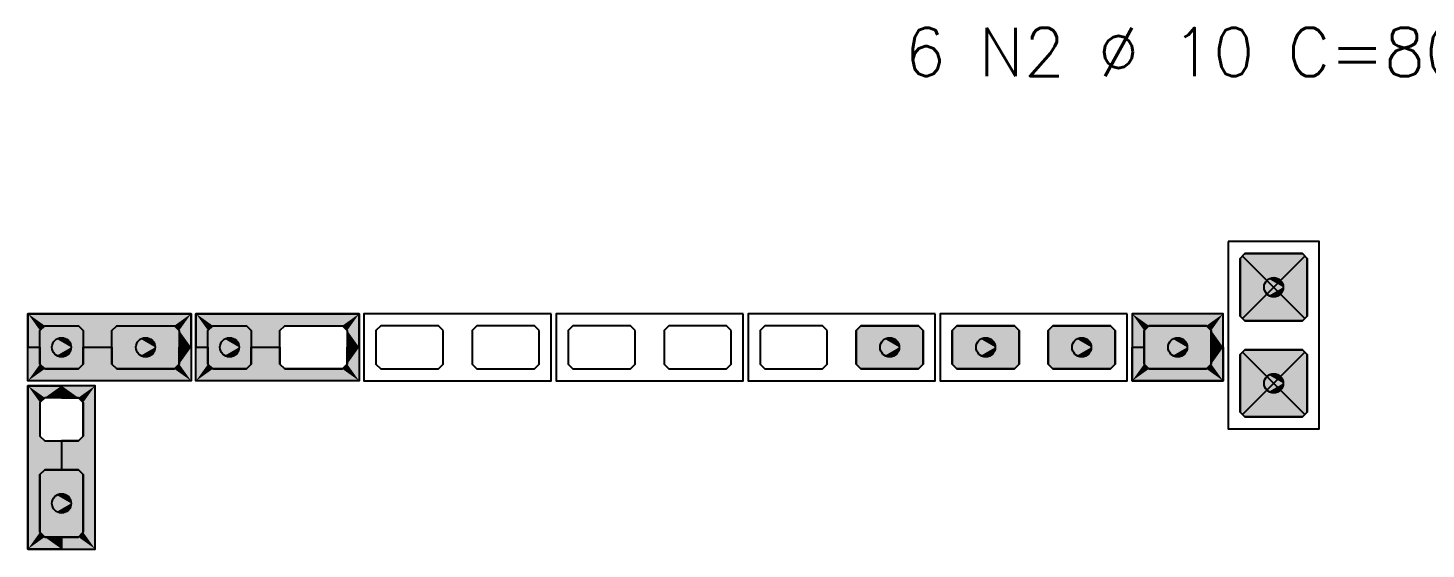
# Model space of a CAD drawing. Extents: x -2 to 121, y -2 to 61.
# Drawn here: x 19.91 to 25.73, y 22.1 to 24.27 of the extents above; entities that cross this region are included whole.
import ezdxf

# ---------------------------------------------------------------- set-up
doc = ezdxf.new("R2010")
doc.units = 0
doc.header["$MEASUREMENT"] = 0
doc.linetypes.add('ESTILO_TQS_0001', pattern=[0.45, 0.3, -0.15])
for name, color, linetype in [('PENA_01', 1, 'CONTINUOUS'), ('PENA_02', 2, 'CONTINUOUS'), ('PENA_03', 3, 'CONTINUOUS'), ('PENA_11', 252, 'CONTINUOUS'), ('PENA_21', 100, 'CONTINUOUS'), ('PENA_23', 50, 'CONTINUOUS')]:
    doc.layers.add(name, color=color, linetype=linetype)
doc.styles.get("Standard").update_dxf_attribs({"font": 'ROMANS.SHX'})

msp = doc.modelspace()

# ---------------------------------------------------------------- linework, layer by layer
at = {"layer": 'PENA_01', "linetype": 'Continuous'}
for p, q in [((25.225404, 23.321268), (24.965404, 23.061268)), ((25.225404, 23.061268), (24.965404, 23.321268)), ((25.225404, 22.661268), (24.965404, 22.921268)), ((25.225404, 22.921268), (24.965404, 22.661268))]:
    msp.add_line(p, q, dxfattribs=at)
for points in [[(19.975404, 23.031268), (20.115404, 23.031268), (20.135404, 23.011268), (20.135404, 22.871268), (20.115404, 22.851268), (19.975404, 22.851268), (19.955404, 22.871268), (19.955404, 23.011268), (19.975404, 23.031268)], [(20.275404, 23.031268), (20.515404, 23.031268), (20.535404, 23.011268), (20.535404, 22.871268), (20.515404, 22.851268), (20.275404, 22.851268), (20.255404, 22.871268), (20.255404, 23.011268), (20.275404, 23.031268)], [(20.675404, 23.031268), (20.815404, 23.031268), (20.835404, 23.011268), (20.835404, 22.871268), (20.815404, 22.851268), (20.675404, 22.851268), (20.655404, 22.871268), (20.655404, 23.011268), (20.675404, 23.031268)], [(20.975404, 23.031268), (21.215404, 23.031268), (21.235404, 23.011268), (21.235404, 22.871268), (21.215404, 22.851268), (20.975404, 22.851268), (20.955404, 22.871268), (20.955404, 23.011268), (20.975404, 23.031268)], [(21.635404, 23.011268), (21.615404, 23.031268), (21.375404, 23.031268), (21.355404, 23.011268), (21.355404, 22.871268), (21.375404, 22.851268), (21.615404, 22.851268), (21.635404, 22.871268), (21.635404, 23.011268)], [(22.035404, 23.011268), (22.015404, 23.031268), (21.775404, 23.031268), (21.755404, 23.011268), (21.755404, 22.871268), (21.775404, 22.851268), (22.015404, 22.851268), (22.035404, 22.871268), (22.035404, 23.011268)], [(22.435404, 23.011268), (22.415404, 23.031268), (22.175404, 23.031268), (22.155404, 23.011268), (22.155404, 22.871268), (22.175404, 22.851268), (22.415404, 22.851268), (22.435404, 22.871268), (22.435404, 23.011268)], [(22.835404, 23.011268), (22.815404, 23.031268), (22.575404, 23.031268), (22.555404, 23.011268), (22.555404, 22.871268), (22.575404, 22.851268), (22.815404, 22.851268), (22.835404, 22.871268), (22.835404, 23.011268)], [(23.235404, 23.011268), (23.215404, 23.031268), (22.975404, 23.031268), (22.955404, 23.011268), (22.955404, 22.871268), (22.975404, 22.851268), (23.215404, 22.851268), (23.235404, 22.871268), (23.235404, 23.011268)], [(23.635404, 23.011268), (23.615404, 23.031268), (23.375404, 23.031268), (23.355404, 23.011268), (23.355404, 22.871268), (23.375404, 22.851268), (23.615404, 22.851268), (23.635404, 22.871268), (23.635404, 23.011268)], [(24.035404, 23.011268), (24.015404, 23.031268), (23.775404, 23.031268), (23.755404, 23.011268), (23.755404, 22.871268), (23.775404, 22.851268), (24.015404, 22.851268), (24.035404, 22.871268), (24.035404, 23.011268)], [(24.435404, 23.011268), (24.415404, 23.031268), (24.175404, 23.031268), (24.155404, 23.011268), (24.155404, 22.871268), (24.175404, 22.851268), (24.415404, 22.851268), (24.435404, 22.871268), (24.435404, 23.011268)], [(24.575404, 22.851268), (24.815404, 22.851268), (24.835404, 22.871268), (24.835404, 23.011268), (24.815404, 23.031268), (24.575404, 23.031268), (24.555404, 23.011268), (24.555404, 22.871268), (24.575404, 22.851268)], [(19.955404, 22.711268), (19.955404, 22.571268), (19.975404, 22.551268), (20.115404, 22.551268), (20.135404, 22.571268), (20.135404, 22.711268), (20.115404, 22.731268), (19.975404, 22.731268), (19.955404, 22.711268)], [(19.955404, 22.411268), (19.955404, 22.171268), (19.975404, 22.151268), (20.115404, 22.151268), (20.135404, 22.171268), (20.135404, 22.411268), (20.115404, 22.431268), (19.975404, 22.431268), (19.955404, 22.411268)]]:
    msp.add_lwpolyline(points, dxfattribs=at)
at = {"layer": 'PENA_02', "linetype": 'Continuous'}
for points in [[(24.905404, 23.381268), (24.905404, 22.601268), (25.285404, 22.601268), (25.285404, 23.381268), (24.905404, 23.381268)], [(19.905404, 23.081268), (20.585404, 23.081268), (20.585404, 22.801268), (19.905404, 22.801268), (19.905404, 23.081268)], [(20.605404, 23.081268), (21.285404, 23.081268), (21.285404, 22.801268), (20.605404, 22.801268), (20.605404, 23.081268)], [(22.085404, 23.081268), (21.305404, 23.081268), (21.305404, 22.801268), (22.085404, 22.801268), (22.085404, 23.081268)], [(22.885404, 23.081268), (22.105404, 23.081268), (22.105404, 22.801268), (22.885404, 22.801268), (22.885404, 23.081268)], [(23.685404, 23.081268), (22.905404, 23.081268), (22.905404, 22.801268), (23.685404, 22.801268), (23.685404, 23.081268)], [(24.485404, 23.081268), (23.705404, 23.081268), (23.705404, 22.801268), (24.485404, 22.801268), (24.485404, 23.081268)], [(24.505404, 22.801268), (24.885404, 22.801268), (24.885404, 23.081268), (24.505404, 23.081268), (24.505404, 22.801268)], [(19.905404, 22.781268), (19.905404, 22.101268), (20.185404, 22.101268), (20.185404, 22.781268), (19.905404, 22.781268)]]:
    msp.add_lwpolyline(points, dxfattribs=at)
at = {"layer": 'PENA_02', "linetype": 'ESTILO_TQS_0001'}
for points in [[(24.975404, 23.331268), (24.955404, 23.311268), (24.955404, 23.071268), (24.975404, 23.051268), (25.215404, 23.051268), (25.235404, 23.071268), (25.235404, 23.311268), (25.215404, 23.331268), (24.975404, 23.331268)], [(24.975404, 22.931268), (24.955404, 22.911268), (24.955404, 22.671268), (24.975404, 22.651268), (25.215404, 22.651268), (25.235404, 22.671268), (25.235404, 22.911268), (25.215404, 22.931268), (24.975404, 22.931268)]]:
    msp.add_lwpolyline(points, dxfattribs=at)
at = {"layer": 'PENA_03', "linetype": 'Continuous'}
for points in [[(25.215404, 23.331268), (25.235404, 23.311268), (25.235404, 23.071268), (25.215404, 23.051268), (24.975404, 23.051268), (24.955404, 23.071268), (24.955404, 23.311268), (24.975404, 23.331268), (25.215404, 23.331268)], [(20.115404, 23.031268), (20.135404, 23.011268), (20.135404, 22.871268), (20.115404, 22.851268), (19.975404, 22.851268), (19.955404, 22.871268), (19.955404, 23.011268), (19.975404, 23.031268), (20.115404, 23.031268)], [(20.535404, 22.871268), (20.515404, 22.851268), (20.275404, 22.851268), (20.255404, 22.871268), (20.255404, 23.011268), (20.275404, 23.031268), (20.515404, 23.031268), (20.535404, 23.011268), (20.535404, 22.871268)], [(20.815404, 23.031268), (20.835404, 23.011268), (20.835404, 22.871268), (20.815404, 22.851268), (20.675404, 22.851268), (20.655404, 22.871268), (20.655404, 23.011268), (20.675404, 23.031268), (20.815404, 23.031268)], [(23.635404, 22.871268), (23.615404, 22.851268), (23.375404, 22.851268), (23.355404, 22.871268), (23.355404, 23.011268), (23.375404, 23.031268), (23.615404, 23.031268), (23.635404, 23.011268), (23.635404, 22.871268)], [(24.035404, 22.871268), (24.015404, 22.851268), (23.775404, 22.851268), (23.755404, 22.871268), (23.755404, 23.011268), (23.775404, 23.031268), (24.015404, 23.031268), (24.035404, 23.011268), (24.035404, 22.871268)], [(24.435404, 22.871268), (24.415404, 22.851268), (24.175404, 22.851268), (24.155404, 22.871268), (24.155404, 23.011268), (24.175404, 23.031268), (24.415404, 23.031268), (24.435404, 23.011268), (24.435404, 22.871268)], [(24.835404, 22.871268), (24.815404, 22.851268), (24.575404, 22.851268), (24.555404, 22.871268), (24.555404, 23.011268), (24.575404, 23.031268), (24.815404, 23.031268), (24.835404, 23.011268), (24.835404, 22.871268)], [(25.215404, 22.931268), (25.235404, 22.911268), (25.235404, 22.671268), (25.215404, 22.651268), (24.975404, 22.651268), (24.955404, 22.671268), (24.955404, 22.911268), (24.975404, 22.931268), (25.215404, 22.931268)], [(20.115404, 22.431268), (20.135404, 22.411268), (20.135404, 22.171268), (20.115404, 22.151268), (19.975404, 22.151268), (19.955404, 22.171268), (19.955404, 22.411268), (19.975404, 22.431268), (20.115404, 22.431268)]]:
    msp.add_lwpolyline(points, dxfattribs=at)
for centre in [(25.095404, 23.191268), (20.045404, 22.941268), (20.395404, 22.941268), (20.745404, 22.941268), (23.495404, 22.941268), (23.895404, 22.941268), (24.295404, 22.941268), (24.695404, 22.941268), (25.095404, 22.791268), (20.045404, 22.291268)]:
    msp.add_circle(centre, 0.04, dxfattribs=at)
for points in [[(25.135404, 23.191268), (25.075404, 23.225909), (25.057817, 23.204949)], [(25.135404, 23.191268), (25.057817, 23.204949), (25.057817, 23.177587)], [(25.135404, 23.191268), (25.057817, 23.177587), (25.075404, 23.156627)], [(25.135404, 23.191268), (25.10235, 23.23066), (25.075404, 23.225909)], [(25.135404, 23.191268), (25.075404, 23.156627), (25.10235, 23.151876)], [(25.135404, 23.191268), (25.126046, 23.21698), (25.10235, 23.23066)], [(25.135404, 23.191268), (25.10235, 23.151876), (25.126046, 23.165557)], [(25.135404, 23.191268), (25.126046, 23.165557), (25.135404, 23.191268)], [(20.085404, 22.941268), (20.025404, 22.975909), (20.007817, 22.954949)], [(20.085404, 22.941268), (20.007817, 22.954949), (20.007817, 22.927587)], [(20.085404, 22.941268), (20.05235, 22.98066), (20.025404, 22.975909)], [(20.085404, 22.941268), (20.076046, 22.96698), (20.05235, 22.98066)], [(20.435404, 22.941268), (20.375404, 22.975909), (20.357817, 22.954949)], [(20.435404, 22.941268), (20.357817, 22.954949), (20.357817, 22.927587)], [(20.435404, 22.941268), (20.40235, 22.98066), (20.375404, 22.975909)], [(20.435404, 22.941268), (20.426046, 22.96698), (20.40235, 22.98066)], [(20.785404, 22.941268), (20.725404, 22.975909), (20.707817, 22.954949)], [(20.785404, 22.941268), (20.707817, 22.954949), (20.707817, 22.927587)], [(20.785404, 22.941268), (20.75235, 22.98066), (20.725404, 22.975909)], [(20.785404, 22.941268), (20.776046, 22.96698), (20.75235, 22.98066)], [(23.535404, 22.941268), (23.475404, 22.975909), (23.457817, 22.954949)], [(23.535404, 22.941268), (23.457817, 22.954949), (23.457817, 22.927587)], [(23.535404, 22.941268), (23.50235, 22.98066), (23.475404, 22.975909)], [(23.535404, 22.941268), (23.526046, 22.96698), (23.50235, 22.98066)], [(23.935404, 22.941268), (23.875404, 22.975909), (23.857817, 22.954949)], [(23.935404, 22.941268), (23.857817, 22.954949), (23.857817, 22.927587)], [(23.935404, 22.941268), (23.90235, 22.98066), (23.875404, 22.975909)], [(23.935404, 22.941268), (23.926046, 22.96698), (23.90235, 22.98066)], [(24.335404, 22.941268), (24.275404, 22.975909), (24.257817, 22.954949)], [(24.335404, 22.941268), (24.257817, 22.954949), (24.257817, 22.927587)], [(24.335404, 22.941268), (24.30235, 22.98066), (24.275404, 22.975909)], [(24.335404, 22.941268), (24.326046, 22.96698), (24.30235, 22.98066)], [(24.735404, 22.941268), (24.675404, 22.975909), (24.657817, 22.954949)], [(24.735404, 22.941268), (24.657817, 22.954949), (24.657817, 22.927587)], [(24.735404, 22.941268), (24.70235, 22.98066), (24.675404, 22.975909)], [(24.735404, 22.941268), (24.726046, 22.96698), (24.70235, 22.98066)], [(20.085404, 22.941268), (20.007817, 22.927587), (20.025404, 22.906627)], [(20.085404, 22.941268), (20.025404, 22.906627), (20.05235, 22.901876)], [(20.085404, 22.941268), (20.05235, 22.901876), (20.076046, 22.915557)], [(20.085404, 22.941268), (20.076046, 22.915557), (20.085404, 22.941268)], [(20.435404, 22.941268), (20.357817, 22.927587), (20.375404, 22.906627)], [(20.435404, 22.941268), (20.375404, 22.906627), (20.40235, 22.901876)], [(20.435404, 22.941268), (20.40235, 22.901876), (20.426046, 22.915557)], [(20.435404, 22.941268), (20.426046, 22.915557), (20.435404, 22.941268)], [(20.785404, 22.941268), (20.707817, 22.927587), (20.725404, 22.906627)], [(20.785404, 22.941268), (20.725404, 22.906627), (20.75235, 22.901876)], [(20.785404, 22.941268), (20.75235, 22.901876), (20.776046, 22.915557)], [(20.785404, 22.941268), (20.776046, 22.915557), (20.785404, 22.941268)], [(23.535404, 22.941268), (23.457817, 22.927587), (23.475404, 22.906627)], [(23.535404, 22.941268), (23.475404, 22.906627), (23.50235, 22.901876)], [(23.535404, 22.941268), (23.50235, 22.901876), (23.526046, 22.915557)], [(23.535404, 22.941268), (23.526046, 22.915557), (23.535404, 22.941268)], [(23.935404, 22.941268), (23.857817, 22.927587), (23.875404, 22.906627)], [(23.935404, 22.941268), (23.875404, 22.906627), (23.90235, 22.901876)], [(23.935404, 22.941268), (23.90235, 22.901876), (23.926046, 22.915557)], [(23.935404, 22.941268), (23.926046, 22.915557), (23.935404, 22.941268)], [(24.335404, 22.941268), (24.257817, 22.927587), (24.275404, 22.906627)], [(24.335404, 22.941268), (24.275404, 22.906627), (24.30235, 22.901876)], [(24.335404, 22.941268), (24.30235, 22.901876), (24.326046, 22.915557)], [(24.335404, 22.941268), (24.326046, 22.915557), (24.335404, 22.941268)], [(24.735404, 22.941268), (24.657817, 22.927587), (24.675404, 22.906627)], [(24.735404, 22.941268), (24.675404, 22.906627), (24.70235, 22.901876)], [(24.735404, 22.941268), (24.70235, 22.901876), (24.726046, 22.915557)], [(24.735404, 22.941268), (24.726046, 22.915557), (24.735404, 22.941268)], [(25.135404, 22.791268), (25.075404, 22.825909), (25.057817, 22.804949)], [(25.135404, 22.791268), (25.057817, 22.804949), (25.057817, 22.777587)], [(25.135404, 22.791268), (25.057817, 22.777587), (25.075404, 22.756627)], [(25.135404, 22.791268), (25.10235, 22.83066), (25.075404, 22.825909)], [(25.135404, 22.791268), (25.075404, 22.756627), (25.10235, 22.751876)], [(25.135404, 22.791268), (25.126046, 22.81698), (25.10235, 22.83066)], [(25.135404, 22.791268), (25.10235, 22.751876), (25.126046, 22.765557)], [(25.135404, 22.791268), (25.126046, 22.765557), (25.135404, 22.791268)], [(20.085404, 22.291268), (20.025404, 22.325909), (20.007817, 22.304949)], [(20.085404, 22.291268), (20.05235, 22.33066), (20.025404, 22.325909)], [(20.085404, 22.291268), (20.076046, 22.31698), (20.05235, 22.33066)], [(20.085404, 22.291268), (20.007817, 22.304949), (20.007817, 22.277587)], [(20.085404, 22.291268), (20.007817, 22.277587), (20.025404, 22.256627)], [(20.085404, 22.291268), (20.025404, 22.256627), (20.05235, 22.251876)], [(20.085404, 22.291268), (20.05235, 22.251876), (20.076046, 22.265557)], [(20.085404, 22.291268), (20.076046, 22.265557), (20.085404, 22.291268)]]:
    msp.add_solid(points, dxfattribs=at)
at = {"layer": 'PENA_11', "linetype": 'Continuous'}
for points in [[(25.215404, 23.331268), (24.975404, 23.051268), (24.955404, 23.071268)], [(25.215404, 23.331268), (24.955404, 23.071268), (24.955404, 23.311268)], [(25.215404, 23.331268), (24.955404, 23.311268), (24.975404, 23.331268)], [(25.215404, 23.331268), (25.215404, 23.051268), (24.975404, 23.051268)], [(25.215404, 23.331268), (24.975404, 23.331268), (25.215404, 23.331268)], [(25.215404, 23.331268), (25.235404, 23.311268), (25.235404, 23.071268)], [(25.215404, 23.331268), (25.235404, 23.071268), (25.215404, 23.051268)], [(20.115404, 23.031268), (19.975404, 22.851268), (19.955404, 22.871268)], [(20.115404, 23.031268), (19.955404, 22.871268), (19.955404, 23.011268)], [(20.115404, 23.031268), (19.955404, 23.011268), (19.975404, 23.031268)], [(20.115404, 23.031268), (20.115404, 22.851268), (19.975404, 22.851268)], [(20.115404, 23.031268), (19.975404, 23.031268), (20.115404, 23.031268)], [(20.115404, 23.031268), (20.135404, 23.011268), (20.135404, 22.871268)], [(20.115404, 23.031268), (20.135404, 22.871268), (20.115404, 22.851268)], [(20.535404, 22.871268), (20.255404, 23.011268), (20.275404, 23.031268)], [(20.535404, 22.871268), (20.255404, 22.871268), (20.255404, 23.011268)], [(20.535404, 22.871268), (20.275404, 23.031268), (20.515404, 23.031268)], [(20.535404, 22.871268), (20.515404, 23.031268), (20.535404, 23.011268)], [(20.535404, 22.871268), (20.535404, 23.011268), (20.535404, 22.871268)], [(20.815404, 23.031268), (20.675404, 22.851268), (20.655404, 22.871268)], [(20.815404, 23.031268), (20.655404, 22.871268), (20.655404, 23.011268)], [(20.815404, 23.031268), (20.655404, 23.011268), (20.675404, 23.031268)], [(20.815404, 23.031268), (20.815404, 22.851268), (20.675404, 22.851268)], [(20.815404, 23.031268), (20.675404, 23.031268), (20.815404, 23.031268)], [(20.815404, 23.031268), (20.835404, 23.011268), (20.835404, 22.871268)], [(20.815404, 23.031268), (20.835404, 22.871268), (20.815404, 22.851268)], [(23.635404, 22.871268), (23.355404, 23.011268), (23.375404, 23.031268)], [(23.635404, 22.871268), (23.355404, 22.871268), (23.355404, 23.011268)], [(23.635404, 22.871268), (23.375404, 23.031268), (23.615404, 23.031268)], [(23.635404, 22.871268), (23.615404, 23.031268), (23.635404, 23.011268)], [(23.635404, 22.871268), (23.635404, 23.011268), (23.635404, 22.871268)], [(24.035404, 22.871268), (23.755404, 23.011268), (23.775404, 23.031268)], [(24.035404, 22.871268), (23.755404, 22.871268), (23.755404, 23.011268)], [(24.035404, 22.871268), (23.775404, 23.031268), (24.015404, 23.031268)], [(24.035404, 22.871268), (24.015404, 23.031268), (24.035404, 23.011268)], [(24.035404, 22.871268), (24.035404, 23.011268), (24.035404, 22.871268)], [(24.435404, 22.871268), (24.155404, 23.011268), (24.175404, 23.031268)], [(24.435404, 22.871268), (24.155404, 22.871268), (24.155404, 23.011268)], [(24.435404, 22.871268), (24.175404, 23.031268), (24.415404, 23.031268)], [(24.435404, 22.871268), (24.415404, 23.031268), (24.435404, 23.011268)], [(24.435404, 22.871268), (24.435404, 23.011268), (24.435404, 22.871268)], [(24.835404, 22.871268), (24.555404, 23.011268), (24.575404, 23.031268)], [(24.835404, 22.871268), (24.555404, 22.871268), (24.555404, 23.011268)], [(24.835404, 22.871268), (24.575404, 23.031268), (24.815404, 23.031268)], [(24.835404, 22.871268), (24.815404, 23.031268), (24.835404, 23.011268)], [(24.835404, 22.871268), (24.835404, 23.011268), (24.835404, 22.871268)], [(25.215404, 22.931268), (24.975404, 22.651268), (24.955404, 22.671268)], [(25.215404, 22.931268), (24.955404, 22.671268), (24.955404, 22.911268)], [(25.215404, 22.931268), (24.955404, 22.911268), (24.975404, 22.931268)], [(25.215404, 22.931268), (25.215404, 22.651268), (24.975404, 22.651268)], [(25.215404, 22.931268), (24.975404, 22.931268), (25.215404, 22.931268)], [(25.215404, 22.931268), (25.235404, 22.911268), (25.235404, 22.671268)], [(25.215404, 22.931268), (25.235404, 22.671268), (25.215404, 22.651268)], [(20.535404, 22.871268), (20.275404, 22.851268), (20.255404, 22.871268)], [(20.535404, 22.871268), (20.515404, 22.851268), (20.275404, 22.851268)], [(23.635404, 22.871268), (23.375404, 22.851268), (23.355404, 22.871268)], [(23.635404, 22.871268), (23.615404, 22.851268), (23.375404, 22.851268)], [(24.035404, 22.871268), (23.775404, 22.851268), (23.755404, 22.871268)], [(24.035404, 22.871268), (24.015404, 22.851268), (23.775404, 22.851268)], [(24.435404, 22.871268), (24.175404, 22.851268), (24.155404, 22.871268)], [(24.435404, 22.871268), (24.415404, 22.851268), (24.175404, 22.851268)], [(24.835404, 22.871268), (24.575404, 22.851268), (24.555404, 22.871268)], [(24.835404, 22.871268), (24.815404, 22.851268), (24.575404, 22.851268)], [(20.115404, 22.431268), (19.975404, 22.151268), (19.955404, 22.171268)], [(20.115404, 22.431268), (19.955404, 22.171268), (19.955404, 22.411268)], [(20.115404, 22.431268), (19.955404, 22.411268), (19.975404, 22.431268)], [(20.115404, 22.431268), (20.115404, 22.151268), (19.975404, 22.151268)], [(20.115404, 22.431268), (19.975404, 22.431268), (20.115404, 22.431268)], [(20.115404, 22.431268), (20.135404, 22.411268), (20.135404, 22.171268)], [(20.115404, 22.431268), (20.135404, 22.171268), (20.115404, 22.151268)]]:
    msp.add_solid(points, dxfattribs=at)
at = {"layer": 'PENA_21', "linetype": 'Continuous'}
for points in [[(19.905404, 22.941268), (19.955404, 22.941268), (19.955404, 23.011268), (19.975404, 23.031268), (20.115404, 23.031268), (20.135404, 23.011268), (20.135404, 22.941268), (20.255404, 22.941268), (20.255404, 23.011268), (20.275404, 23.031268), (20.515404, 23.031268), (20.535404, 23.011268), (20.535404, 22.941268), (20.585404, 22.941268), (20.585404, 23.081268), (19.905404, 23.081268), (19.905404, 22.941268)], [(20.605404, 22.941268), (20.655404, 22.941268), (20.655404, 23.011268), (20.675404, 23.031268), (20.815404, 23.031268), (20.835404, 23.011268), (20.835404, 22.941268), (20.955404, 22.941268), (20.955404, 23.011268), (20.975404, 23.031268), (21.215404, 23.031268), (21.235404, 23.011268), (21.235404, 22.941268), (21.285404, 22.941268), (21.285404, 23.081268), (20.605404, 23.081268), (20.605404, 22.941268)], [(19.905404, 22.941268), (19.955404, 22.941268), (19.955404, 22.871268), (19.975404, 22.851268), (20.115404, 22.851268), (20.135404, 22.871268), (20.135404, 22.941268), (20.255404, 22.941268), (20.255404, 22.871268), (20.275404, 22.851268), (20.515404, 22.851268), (20.535404, 22.871268), (20.535404, 22.941268), (20.585404, 22.941268), (20.585404, 22.801268), (19.905404, 22.801268), (19.905404, 22.941268)], [(20.605404, 22.941268), (20.655404, 22.941268), (20.655404, 22.871268), (20.675404, 22.851268), (20.815404, 22.851268), (20.835404, 22.871268), (20.835404, 22.941268), (20.955404, 22.941268), (20.955404, 22.871268), (20.975404, 22.851268), (21.215404, 22.851268), (21.235404, 22.871268), (21.235404, 22.941268), (21.285404, 22.941268), (21.285404, 22.801268), (20.605404, 22.801268), (20.605404, 22.941268)], [(20.045404, 22.781268), (20.045404, 22.731268), (19.975404, 22.731268), (19.955404, 22.711268), (19.955404, 22.571268), (19.975404, 22.551268), (20.045404, 22.551268), (20.045404, 22.431268), (19.975404, 22.431268), (19.955404, 22.411268), (19.955404, 22.171268), (19.975404, 22.151268), (20.045404, 22.151268), (20.045404, 22.101268), (19.905404, 22.101268), (19.905404, 22.781268), (20.045404, 22.781268)], [(20.045404, 22.781268), (20.045404, 22.731268), (20.115404, 22.731268), (20.135404, 22.711268), (20.135404, 22.571268), (20.115404, 22.551268), (20.045404, 22.551268), (20.045404, 22.431268), (20.115404, 22.431268), (20.135404, 22.411268), (20.135404, 22.171268), (20.115404, 22.151268), (20.045404, 22.151268), (20.045404, 22.101268), (20.185404, 22.101268), (20.185404, 22.781268), (20.045404, 22.781268)]]:
    msp.add_lwpolyline(points, dxfattribs=at)
for points in [[(20.585404, 23.081268), (19.905404, 23.081268), (19.975404, 23.031268)], [(19.905404, 23.081268), (19.905404, 22.941268), (19.955404, 22.941268)], [(19.905404, 23.081268), (19.955404, 22.941268), (19.955404, 23.011268)], [(19.905404, 23.081268), (19.955404, 23.011268), (19.975404, 23.031268)], [(20.585404, 23.081268), (19.975404, 23.031268), (20.115404, 23.031268)], [(20.585404, 23.081268), (20.115404, 23.031268), (20.135404, 23.011268)], [(20.585404, 23.081268), (20.135404, 23.011268), (20.275404, 23.031268)], [(20.585404, 23.081268), (20.275404, 23.031268), (20.515404, 23.031268)], [(20.585404, 23.081268), (20.515404, 23.031268), (20.535404, 23.011268)], [(20.585404, 23.081268), (20.535404, 23.011268), (20.585404, 22.941268)], [(21.285404, 23.081268), (20.605404, 23.081268), (20.675404, 23.031268)], [(20.605404, 23.081268), (20.605404, 22.941268), (20.655404, 22.941268)], [(20.605404, 23.081268), (20.655404, 22.941268), (20.655404, 23.011268)], [(20.605404, 23.081268), (20.655404, 23.011268), (20.675404, 23.031268)], [(21.285404, 23.081268), (20.675404, 23.031268), (20.815404, 23.031268)], [(21.285404, 23.081268), (20.815404, 23.031268), (20.835404, 23.011268)], [(21.285404, 23.081268), (20.835404, 23.011268), (20.975404, 23.031268)], [(21.285404, 23.081268), (20.975404, 23.031268), (21.215404, 23.031268)], [(21.285404, 23.081268), (21.215404, 23.031268), (21.235404, 23.011268)], [(21.285404, 23.081268), (21.235404, 23.011268), (21.285404, 22.941268)], [(20.135404, 23.011268), (20.255404, 23.011268), (20.275404, 23.031268)], [(20.135404, 23.011268), (20.135404, 22.941268), (20.255404, 22.941268)], [(20.135404, 23.011268), (20.255404, 22.941268), (20.255404, 23.011268)], [(20.585404, 22.941268), (20.535404, 23.011268), (20.535404, 22.941268)], [(20.835404, 23.011268), (20.955404, 23.011268), (20.975404, 23.031268)], [(20.835404, 23.011268), (20.835404, 22.941268), (20.955404, 22.941268)], [(20.835404, 23.011268), (20.955404, 22.941268), (20.955404, 23.011268)], [(21.285404, 22.941268), (21.235404, 23.011268), (21.235404, 22.941268)], [(19.905404, 22.801268), (19.905404, 22.941268), (19.955404, 22.941268)], [(19.905404, 22.801268), (19.955404, 22.941268), (19.955404, 22.871268)], [(20.135404, 22.871268), (20.135404, 22.941268), (20.255404, 22.941268)], [(20.135404, 22.871268), (20.255404, 22.941268), (20.255404, 22.871268)], [(20.585404, 22.801268), (20.535404, 22.871268), (20.585404, 22.941268)], [(20.585404, 22.941268), (20.535404, 22.871268), (20.535404, 22.941268)], [(20.605404, 22.801268), (20.605404, 22.941268), (20.655404, 22.941268)], [(20.605404, 22.801268), (20.655404, 22.941268), (20.655404, 22.871268)], [(20.835404, 22.871268), (20.835404, 22.941268), (20.955404, 22.941268)], [(20.835404, 22.871268), (20.955404, 22.941268), (20.955404, 22.871268)], [(21.285404, 22.801268), (21.235404, 22.871268), (21.285404, 22.941268)], [(21.285404, 22.941268), (21.235404, 22.871268), (21.235404, 22.941268)], [(19.905404, 22.801268), (19.955404, 22.871268), (19.975404, 22.851268)], [(20.585404, 22.801268), (19.905404, 22.801268), (19.975404, 22.851268)], [(20.585404, 22.801268), (19.975404, 22.851268), (20.115404, 22.851268)], [(20.585404, 22.801268), (20.115404, 22.851268), (20.135404, 22.871268)], [(20.585404, 22.801268), (20.135404, 22.871268), (20.275404, 22.851268)], [(20.135404, 22.871268), (20.255404, 22.871268), (20.275404, 22.851268)], [(20.585404, 22.801268), (20.275404, 22.851268), (20.515404, 22.851268)], [(20.585404, 22.801268), (20.515404, 22.851268), (20.535404, 22.871268)], [(20.605404, 22.801268), (20.655404, 22.871268), (20.675404, 22.851268)], [(21.285404, 22.801268), (20.605404, 22.801268), (20.675404, 22.851268)], [(21.285404, 22.801268), (20.675404, 22.851268), (20.815404, 22.851268)], [(21.285404, 22.801268), (20.815404, 22.851268), (20.835404, 22.871268)], [(21.285404, 22.801268), (20.835404, 22.871268), (20.975404, 22.851268)], [(20.835404, 22.871268), (20.955404, 22.871268), (20.975404, 22.851268)], [(21.285404, 22.801268), (20.975404, 22.851268), (21.215404, 22.851268)], [(21.285404, 22.801268), (21.215404, 22.851268), (21.235404, 22.871268)], [(19.975404, 22.731268), (19.955404, 22.711268), (19.905404, 22.781268)], [(19.975404, 22.731268), (19.905404, 22.781268), (20.045404, 22.781268)], [(19.905404, 22.781268), (19.955404, 22.711268), (19.905404, 22.101268)], [(19.975404, 22.731268), (20.045404, 22.781268), (20.045404, 22.731268)], [(20.185404, 22.781268), (20.045404, 22.781268), (20.115404, 22.731268)], [(20.115404, 22.731268), (20.045404, 22.781268), (20.045404, 22.731268)], [(20.135404, 22.711268), (20.185404, 22.781268), (20.115404, 22.731268)], [(20.185404, 22.101268), (20.185404, 22.781268), (20.135404, 22.711268)], [(19.905404, 22.101268), (19.955404, 22.711268), (19.955404, 22.171268)], [(19.955404, 22.171268), (19.955404, 22.711268), (19.955404, 22.571268)], [(20.135404, 22.571268), (20.185404, 22.101268), (20.135404, 22.711268)], [(19.955404, 22.171268), (19.955404, 22.411268), (19.955404, 22.571268)], [(19.975404, 22.551268), (19.955404, 22.411268), (19.955404, 22.571268)], [(19.975404, 22.551268), (19.975404, 22.431268), (19.955404, 22.411268)], [(20.045404, 22.551268), (19.975404, 22.431268), (19.975404, 22.551268)], [(20.045404, 22.551268), (20.045404, 22.431268), (19.975404, 22.431268)], [(20.045404, 22.551268), (20.115404, 22.431268), (20.115404, 22.551268)], [(20.045404, 22.551268), (20.045404, 22.431268), (20.115404, 22.431268)], [(20.115404, 22.551268), (20.135404, 22.411268), (20.135404, 22.571268)], [(20.115404, 22.431268), (20.135404, 22.411268), (20.115404, 22.551268)], [(20.135404, 22.411268), (20.185404, 22.101268), (20.135404, 22.571268)], [(20.135404, 22.411268), (20.135404, 22.171268), (20.185404, 22.101268)], [(19.975404, 22.151268), (19.905404, 22.101268), (19.955404, 22.171268)], [(20.045404, 22.101268), (19.905404, 22.101268), (19.975404, 22.151268)], [(20.045404, 22.151268), (20.045404, 22.101268), (19.975404, 22.151268)], [(20.115404, 22.151268), (20.045404, 22.151268), (20.185404, 22.101268)], [(20.045404, 22.151268), (20.045404, 22.101268), (20.185404, 22.101268)], [(20.135404, 22.171268), (20.115404, 22.151268), (20.185404, 22.101268)]]:
    msp.add_solid(points, dxfattribs=at)
at = {"layer": 'PENA_23', "linetype": 'Continuous'}
for points in [[(24.835404, 22.941268), (24.885404, 22.941268), (24.885404, 23.081268), (24.505404, 23.081268), (24.505404, 22.941268), (24.555404, 22.941268), (24.555404, 23.011268), (24.575404, 23.031268), (24.815404, 23.031268), (24.835404, 23.011268), (24.835404, 22.941268)], [(24.835404, 22.941268), (24.885404, 22.941268), (24.885404, 22.801268), (24.505404, 22.801268), (24.505404, 22.941268), (24.555404, 22.941268), (24.555404, 22.871268), (24.575404, 22.851268), (24.815404, 22.851268), (24.835404, 22.871268), (24.835404, 22.941268)]]:
    msp.add_lwpolyline(points, dxfattribs=at)
for points in [[(24.885404, 23.081268), (24.505404, 23.081268), (24.575404, 23.031268)], [(24.505404, 23.081268), (24.505404, 22.941268), (24.555404, 22.941268)], [(24.505404, 23.081268), (24.555404, 22.941268), (24.555404, 23.011268)], [(24.505404, 23.081268), (24.555404, 23.011268), (24.575404, 23.031268)], [(24.885404, 23.081268), (24.575404, 23.031268), (24.815404, 23.031268)], [(24.885404, 23.081268), (24.815404, 23.031268), (24.835404, 23.011268)], [(24.885404, 23.081268), (24.835404, 23.011268), (24.885404, 22.941268)], [(24.885404, 22.941268), (24.835404, 23.011268), (24.835404, 22.941268)], [(24.505404, 22.801268), (24.505404, 22.941268), (24.555404, 22.941268)], [(24.505404, 22.801268), (24.555404, 22.941268), (24.555404, 22.871268)], [(24.885404, 22.801268), (24.835404, 22.871268), (24.885404, 22.941268)], [(24.885404, 22.941268), (24.835404, 22.871268), (24.835404, 22.941268)], [(24.505404, 22.801268), (24.555404, 22.871268), (24.575404, 22.851268)], [(24.885404, 22.801268), (24.505404, 22.801268), (24.575404, 22.851268)], [(24.885404, 22.801268), (24.575404, 22.851268), (24.815404, 22.851268)], [(24.885404, 22.801268), (24.815404, 22.851268), (24.835404, 22.871268)]]:
    msp.add_solid(points, dxfattribs=at)

# ---------------------------------------------------------------- texts
at = {"layer": 'PENA_03', "linetype": 'Continuous'}
msp.add_text('6 N2 %%c 10 C=80', height=0.2, dxfattribs=at).set_placement((23.557511, 24.070917))

doc.saveas('drawing.dxf')
